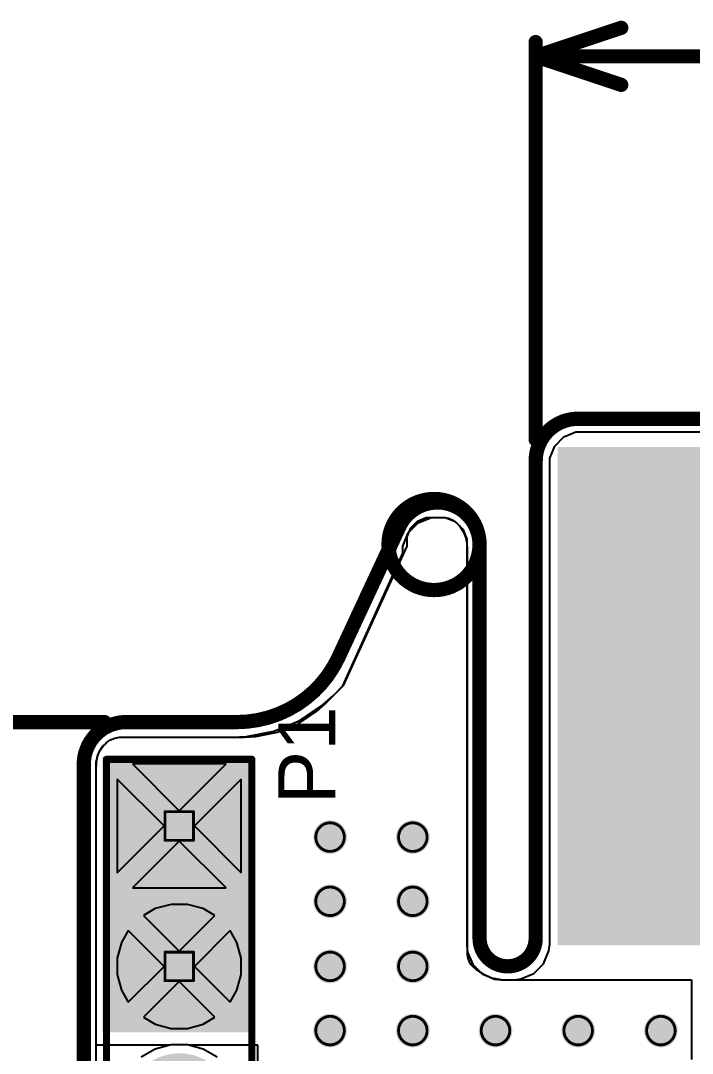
# Model space of a CAD drawing. Header units: inches. Extents: x -115 to 191, y -11 to 41.
# Drawn here: x -73.67 to -61.71, y 17.45 to 35.84 of the extents above; entities that cross this region are included whole.
import ezdxf

# ---------------------------------------------------------------- set-up
doc = ezdxf.new("R2010")
doc.units = ezdxf.units.IN
for name, color, linetype in [('Board Outline', 216, 'Continuous'), ('Bottom Layer', 5, 'Continuous'), ('Bottom Solder', 6, 'Continuous'), ('Dimensions', 6, 'Continuous'), ('Drill Drawing', 1, 'Continuous'), ('Multi-Layer', 9, 'Continuous'), ('Pad Holes', 156, 'Continuous'), ('Top Layer', 1, 'Continuous'), ('Top Overlay', 2, 'Continuous'), ('Top Solder', 216, 'Continuous'), ('Via Holes', 16, 'Continuous')]:
    doc.layers.add(name, color=color, linetype=linetype)
doc.styles.add('Arial', font='', dxfattribs={"height": 0.2})
doc.styles.get('Arial').set_extended_font_data('Arial')

# ---------------------------------------------------------------- blocks, each defined once
blk = doc.blocks.new('H______CON_13')
at = {"layer": 'Bottom Layer'}
blk.add_hatch(color=5, dxfattribs=at).paths.add_polyline_path([(-8.35, 0.85), (-6.65, 0.85), (-6.65, -0.85), (-8.35, -0.85)])
h = blk.add_hatch(color=5, dxfattribs=at)
edge = h.paths.add_edge_path()
edge.add_arc((-5, 0), 0.85, 0, 360)
h = blk.add_hatch(color=5, dxfattribs=at)
edge = h.paths.add_edge_path()
edge.add_arc((-2.5, 0), 0.85, 0, 360)
h = blk.add_hatch(color=5, dxfattribs=at)
edge = h.paths.add_edge_path()
edge.add_arc((0, 0), 0.85, 0, 360)
h = blk.add_hatch(color=5, dxfattribs=at)
edge = h.paths.add_edge_path()
edge.add_arc((2.5, 0), 0.85, 0, 360)
h = blk.add_hatch(color=5, dxfattribs=at)
edge = h.paths.add_edge_path()
edge.add_arc((5, 0), 0.85, 0, 360)
h = blk.add_hatch(color=5, dxfattribs=at)
edge = h.paths.add_edge_path()
edge.add_arc((7.5, 0), 0.85, 0, 360)
at = {"layer": 'Bottom Solder'}
blk.add_hatch(color=6, dxfattribs=at).paths.add_polyline_path([(-8.452, 0.952), (-6.548, 0.952), (-6.548, -0.952), (-8.452, -0.952)])
h = blk.add_hatch(color=6, dxfattribs=at)
edge = h.paths.add_edge_path()
edge.add_arc((-5, 0), 0.952, 0, 360)
h = blk.add_hatch(color=6, dxfattribs=at)
edge = h.paths.add_edge_path()
edge.add_arc((-2.5, 0), 0.952, 0, 360)
h = blk.add_hatch(color=6, dxfattribs=at)
edge = h.paths.add_edge_path()
edge.add_arc((0, 0), 0.952, 0, 360)
h = blk.add_hatch(color=6, dxfattribs=at)
edge = h.paths.add_edge_path()
edge.add_arc((2.5, 0), 0.952, 0, 360)
h = blk.add_hatch(color=6, dxfattribs=at)
edge = h.paths.add_edge_path()
edge.add_arc((5, 0), 0.952, 0, 360)
h = blk.add_hatch(color=6, dxfattribs=at)
edge = h.paths.add_edge_path()
edge.add_arc((7.5, 0), 0.952, 0, 360)
at = {"layer": 'Multi-Layer'}
blk.add_hatch(color=9, dxfattribs=at).paths.add_polyline_path([(-8.35, 0.85), (-6.65, 0.85), (-6.65, -0.85), (-8.35, -0.85)])
h = blk.add_hatch(color=9, dxfattribs=at)
edge = h.paths.add_edge_path()
edge.add_arc((-5, 0), 0.85, 0, 360)
h = blk.add_hatch(color=9, dxfattribs=at)
edge = h.paths.add_edge_path()
edge.add_arc((-2.5, 0), 0.85, 0, 360)
h = blk.add_hatch(color=9, dxfattribs=at)
edge = h.paths.add_edge_path()
edge.add_arc((0, 0), 0.85, 0, 360)
h = blk.add_hatch(color=9, dxfattribs=at)
edge = h.paths.add_edge_path()
edge.add_arc((2.5, 0), 0.85, 0, 360)
h = blk.add_hatch(color=9, dxfattribs=at)
edge = h.paths.add_edge_path()
edge.add_arc((5, 0), 0.85, 0, 360)
h = blk.add_hatch(color=9, dxfattribs=at)
edge = h.paths.add_edge_path()
edge.add_arc((7.5, 0), 0.85, 0, 360)
at = {"layer": 'Pad Holes'}
h = blk.add_hatch(color=7, dxfattribs=at)
edge = h.paths.add_edge_path()
edge.add_arc((-7.5, 0), 0.45, 0, 360)
h = blk.add_hatch(color=7, dxfattribs=at)
edge = h.paths.add_edge_path()
edge.add_arc((-5, 0), 0.45, 0, 360)
h = blk.add_hatch(color=7, dxfattribs=at)
edge = h.paths.add_edge_path()
edge.add_arc((-2.5, 0), 0.45, 0, 360)
h = blk.add_hatch(color=7, dxfattribs=at)
edge = h.paths.add_edge_path()
edge.add_arc((0, 0), 0.45, 0, 360)
h = blk.add_hatch(color=7, dxfattribs=at)
edge = h.paths.add_edge_path()
edge.add_arc((2.5, 0), 0.45, 0, 360)
h = blk.add_hatch(color=7, dxfattribs=at)
edge = h.paths.add_edge_path()
edge.add_arc((5, 0), 0.45, 0, 360)
h = blk.add_hatch(color=7, dxfattribs=at)
edge = h.paths.add_edge_path()
edge.add_arc((7.5, 0), 0.45, 0, 360)
at = {"layer": 'Top Layer'}
blk.add_hatch(color=1, dxfattribs=at).paths.add_polyline_path([(-8.35, 0.85), (-6.65, 0.85), (-6.65, -0.85), (-8.35, -0.85)])
h = blk.add_hatch(color=1, dxfattribs=at)
edge = h.paths.add_edge_path()
edge.add_arc((-5, 0), 0.85, 0, 360)
h = blk.add_hatch(color=1, dxfattribs=at)
edge = h.paths.add_edge_path()
edge.add_arc((-2.5, 0), 0.85, 0, 360)
h = blk.add_hatch(color=1, dxfattribs=at)
edge = h.paths.add_edge_path()
edge.add_arc((0, 0), 0.85, 0, 360)
h = blk.add_hatch(color=1, dxfattribs=at)
edge = h.paths.add_edge_path()
edge.add_arc((2.5, 0), 0.85, 0, 360)
h = blk.add_hatch(color=1, dxfattribs=at)
edge = h.paths.add_edge_path()
edge.add_arc((5, 0), 0.85, 0, 360)
h = blk.add_hatch(color=1, dxfattribs=at)
edge = h.paths.add_edge_path()
edge.add_arc((7.5, 0), 0.85, 0, 360)
at = {"layer": 'Top Solder'}
blk.add_hatch(color=216, dxfattribs=at).paths.add_polyline_path([(-8.452, 0.952), (-6.548, 0.952), (-6.548, -0.952), (-8.452, -0.952)])
h = blk.add_hatch(color=216, dxfattribs=at)
edge = h.paths.add_edge_path()
edge.add_arc((-5, 0), 0.952, 0, 360)
h = blk.add_hatch(color=216, dxfattribs=at)
edge = h.paths.add_edge_path()
edge.add_arc((-2.5, 0), 0.952, 0, 360)
h = blk.add_hatch(color=216, dxfattribs=at)
edge = h.paths.add_edge_path()
edge.add_arc((0, 0), 0.952, 0, 360)
h = blk.add_hatch(color=216, dxfattribs=at)
edge = h.paths.add_edge_path()
edge.add_arc((2.5, 0), 0.952, 0, 360)
h = blk.add_hatch(color=216, dxfattribs=at)
edge = h.paths.add_edge_path()
edge.add_arc((5, 0), 0.952, 0, 360)
h = blk.add_hatch(color=216, dxfattribs=at)
edge = h.paths.add_edge_path()
edge.add_arc((7.5, 0), 0.952, 0, 360)
at = {"layer": 'Top Overlay'}
for points in [[(8.687, 1.295, 0.127, 0.127, 0), (-8.687, 1.295, 0.127, 0.127, 0)], [(-8.687, -1.295, 0.127, 0.127, 0), (-8.687, 1.295, 0.127, 0.127, 0)], [(8.687, -1.295, 0.127, 0.127, 0), (8.687, 1.295, 0.127, 0.127, 0)], [(8.687, -1.295, 0.127, 0.127, 0), (-8.687, -1.295, 0.127, 0.127, 0)]]:
    blk.add_lwpolyline(points, format="xyseb", dxfattribs=at)
for points in [[(-8.719, 1.295, 0.0635, 0.0635, 1), (-8.655, 1.295, 0.0635, 0.0635, 1)], [(-8.719, 1.295, 0.0635, 0.0635, 1), (-8.655, 1.295, 0.0635, 0.0635, 1)], [(8.655, 1.295, 0.0635, 0.0635, 1), (8.719, 1.295, 0.0635, 0.0635, 1)], [(8.655, 1.295, 0.0635, 0.0635, 1), (8.719, 1.295, 0.0635, 0.0635, 1)], [(-8.719, -1.295, 0.0635, 0.0635, 1), (-8.655, -1.295, 0.0635, 0.0635, 1)], [(-8.719, -1.295, 0.0635, 0.0635, 1), (-8.655, -1.295, 0.0635, 0.0635, 1)], [(8.655, -1.295, 0.0635, 0.0635, 1), (8.719, -1.295, 0.0635, 0.0635, 1)], [(8.655, -1.295, 0.0635, 0.0635, 1), (8.719, -1.295, 0.0635, 0.0635, 1)]]:
    blk.add_lwpolyline(points, format="xyseb", close=True, dxfattribs=at)

msp = doc.modelspace()

# ---------------------------------------------------------------- hatches: boundary and pattern name
at = {"layer": 'Bottom Layer'}
for points in [[(-64.111, 19.372), (-46.584, 19.372), (-46.584, 28.25), (-64.111, 28.25)], [(-72.217, 17.823), (-69.534, 17.823), (-69.534, 22.742), (-72.217, 22.742)]]:
    msp.add_hatch(color=5, dxfattribs=at).paths.add_polyline_path(points)
h = msp.add_hatch(color=5, dxfattribs=at)
edge = h.paths.add_edge_path()
edge.add_arc((-68.163, 21.301), 0.3, 0, 360)
h = msp.add_hatch(color=5, dxfattribs=at)
edge = h.paths.add_edge_path()
edge.add_arc((-66.689, 21.301), 0.3, 0, 360)
h = msp.add_hatch(color=5, dxfattribs=at)
edge = h.paths.add_edge_path()
edge.add_arc((-68.163, 20.158), 0.3, 0, 360)
h = msp.add_hatch(color=5, dxfattribs=at)
edge = h.paths.add_edge_path()
edge.add_arc((-66.689, 20.158), 0.3, 0, 360)
h = msp.add_hatch(color=5, dxfattribs=at)
edge = h.paths.add_edge_path()
edge.add_arc((-68.163, 18.999), 0.3, 0, 360)
h = msp.add_hatch(color=5, dxfattribs=at)
edge = h.paths.add_edge_path()
edge.add_arc((-66.689, 18.999), 0.3, 0, 360)
h = msp.add_hatch(color=5, dxfattribs=at)
edge = h.paths.add_edge_path()
edge.add_arc((-68.163, 17.856), 0.3, 0, 360)
h = msp.add_hatch(color=5, dxfattribs=at)
edge = h.paths.add_edge_path()
edge.add_arc((-66.689, 17.856), 0.3, 0, 360)
h = msp.add_hatch(color=5, dxfattribs=at)
edge = h.paths.add_edge_path()
edge.add_arc((-65.216, 17.856), 0.3, 0, 360)
h = msp.add_hatch(color=5, dxfattribs=at)
edge = h.paths.add_edge_path()
edge.add_arc((-63.743, 17.856), 0.3, 0, 360)
h = msp.add_hatch(color=5, dxfattribs=at)
edge = h.paths.add_edge_path()
edge.add_arc((-62.27, 17.856), 0.3, 0, 360)
at = {"layer": 'Top Layer'}
msp.add_hatch(color=1, dxfattribs=at).paths.add_polyline_path([(-72.217, 17.823), (-69.534, 17.823), (-69.534, 22.742), (-72.217, 22.742)])
h = msp.add_hatch(color=1, dxfattribs=at)
edge = h.paths.add_edge_path()
edge.add_arc((-68.163, 21.301), 0.3, 0, 360)
h = msp.add_hatch(color=1, dxfattribs=at)
edge = h.paths.add_edge_path()
edge.add_arc((-66.689, 21.301), 0.3, 0, 360)
h = msp.add_hatch(color=1, dxfattribs=at)
edge = h.paths.add_edge_path()
edge.add_arc((-68.163, 20.158), 0.3, 0, 360)
h = msp.add_hatch(color=1, dxfattribs=at)
edge = h.paths.add_edge_path()
edge.add_arc((-66.689, 20.158), 0.3, 0, 360)
h = msp.add_hatch(color=1, dxfattribs=at)
edge = h.paths.add_edge_path()
edge.add_arc((-68.163, 18.999), 0.3, 0, 360)
h = msp.add_hatch(color=1, dxfattribs=at)
edge = h.paths.add_edge_path()
edge.add_arc((-66.689, 18.999), 0.3, 0, 360)
h = msp.add_hatch(color=1, dxfattribs=at)
edge = h.paths.add_edge_path()
edge.add_arc((-68.163, 17.856), 0.3, 0, 360)
h = msp.add_hatch(color=1, dxfattribs=at)
edge = h.paths.add_edge_path()
edge.add_arc((-66.689, 17.856), 0.3, 0, 360)
h = msp.add_hatch(color=1, dxfattribs=at)
edge = h.paths.add_edge_path()
edge.add_arc((-65.216, 17.856), 0.3, 0, 360)
h = msp.add_hatch(color=1, dxfattribs=at)
edge = h.paths.add_edge_path()
edge.add_arc((-63.743, 17.856), 0.3, 0, 360)
h = msp.add_hatch(color=1, dxfattribs=at)
edge = h.paths.add_edge_path()
edge.add_arc((-62.27, 17.856), 0.3, 0, 360)
at = {"layer": 'Via Holes'}
h = msp.add_hatch(color=7, dxfattribs=at)
edge = h.paths.add_edge_path()
edge.add_arc((-68.163, 21.301), 0.15, 0, 360)
h = msp.add_hatch(color=7, dxfattribs=at)
edge = h.paths.add_edge_path()
edge.add_arc((-66.689, 21.301), 0.15, 0, 360)
h = msp.add_hatch(color=7, dxfattribs=at)
edge = h.paths.add_edge_path()
edge.add_arc((-68.163, 20.158), 0.15, 0, 360)
h = msp.add_hatch(color=7, dxfattribs=at)
edge = h.paths.add_edge_path()
edge.add_arc((-66.689, 20.158), 0.15, 0, 360)
h = msp.add_hatch(color=7, dxfattribs=at)
edge = h.paths.add_edge_path()
edge.add_arc((-68.163, 18.999), 0.15, 0, 360)
h = msp.add_hatch(color=7, dxfattribs=at)
edge = h.paths.add_edge_path()
edge.add_arc((-66.689, 18.999), 0.15, 0, 360)
h = msp.add_hatch(color=7, dxfattribs=at)
edge = h.paths.add_edge_path()
edge.add_arc((-68.163, 17.856), 0.15, 0, 360)
h = msp.add_hatch(color=7, dxfattribs=at)
edge = h.paths.add_edge_path()
edge.add_arc((-66.689, 17.856), 0.15, 0, 360)
h = msp.add_hatch(color=7, dxfattribs=at)
edge = h.paths.add_edge_path()
edge.add_arc((-65.216, 17.856), 0.15, 0, 360)
h = msp.add_hatch(color=7, dxfattribs=at)
edge = h.paths.add_edge_path()
edge.add_arc((-63.743, 17.856), 0.15, 0, 360)
h = msp.add_hatch(color=7, dxfattribs=at)
edge = h.paths.add_edge_path()
edge.add_arc((-62.27, 17.856), 0.15, 0, 360)

# ---------------------------------------------------------------- linework, layer by layer
at = {"layer": 'Board Outline'}
for points in [[(-64.5, 28, 0.254, 0.254, -0.414214), (-63.75, 28.75, 0.254, 0.254, 0)], [(-63.75, 28.75, 0.254, 0.254, 0), (-0.75, 28.75, 0.254, 0.254, 0)], [(-64.5, 19.5, 0.254, 0.254, 0), (-64.5, 28, 0.254, 0.254, 0)], [(-66.93, 26.827, 0.254, 0.254, -0.347281), (-66.099, 27.245, 0.254, 0.254, 0)], [(-66.099, 27.245, 0.254, 0.254, -0.331649), (-65.503, 26.576, 0.254, 0.254, 0)], [(-67.416, 25.785, 0.254, 0.254, 0), (-66.93, 26.827, 0.254, 0.254, 0)], [(-65.503, 26.576, 0.254, 0.254, 0), (-65.5, 26.511, 0.254, 0.254, 0)], [(-65.5, 19.5, 0.254, 0.254, 0), (-65.5, 26.511, 0.254, 0.254, 0)], [(-68.012, 24.505, 0.254, 0.254, 0), (-67.416, 25.785, 0.254, 0.254, 0)], [(-68.012, 24.504, 0.254, 0.254, -0.291473), (-69.825, 23.349, 0.254, 0.254, 0)], [(-68.012, 24.504, 0.254, 0.254, 0), (-68.012, 24.505, 0.254, 0.254, 0)], [(-72.55, 22.599, 0.254, 0.254, -0.388865), (-71.865, 23.346, 0.254, 0.254, 0)], [(-71.865, 23.346, 0.254, 0.254, 0), (-71.8, 23.349, 0.254, 0.254, 0)], [(-71.8, 23.349, 0.254, 0.254, 0), (-69.825, 23.349, 0.254, 0.254, 0)], [(-72.55, 5.401, 0.254, 0.254, 0), (-72.55, 22.599, 0.254, 0.254, 0)], [(-64.5, 19.5, 0.254, 0.254, -1), (-65.5, 19.5, 0.254, 0.254, 0)]]:
    msp.add_lwpolyline(points, format="xyseb", dxfattribs=at)
for points in [[(-63.814, 28.75, 0.127, 0.127, 1), (-63.687, 28.75, 0.127, 0.127, 1)], [(-63.814, 28.75, 0.127, 0.127, 1), (-63.687, 28.75, 0.127, 0.127, 1)], [(-64.564, 28, 0.127, 0.127, 1), (-64.437, 28, 0.127, 0.127, 1)], [(-64.564, 28, 0.127, 0.127, 1), (-64.437, 28, 0.127, 0.127, 1)], [(-65.5, 26.511, 0.254, 0.254, 1), (-67.122, 26.511, 0.254, 0.254, 1)], [(-66.163, 27.245, 0.127, 0.127, 1), (-66.036, 27.245, 0.127, 0.127, 1)], [(-66.163, 27.245, 0.127, 0.127, 1), (-66.036, 27.245, 0.127, 0.127, 1)], [(-66.993, 26.827, 0.127, 0.127, 1), (-66.866, 26.827, 0.127, 0.127, 1)], [(-66.993, 26.827, 0.127, 0.127, 1), (-66.866, 26.827, 0.127, 0.127, 1)], [(-65.566, 26.576, 0.127, 0.127, 1), (-65.439, 26.576, 0.127, 0.127, 1)], [(-65.566, 26.576, 0.127, 0.127, 1), (-65.439, 26.576, 0.127, 0.127, 1)], [(-67.185, 26.511, 0.127, 0.127, 1), (-67.058, 26.511, 0.127, 0.127, 1)], [(-65.564, 26.511, 0.127, 0.127, 1), (-65.437, 26.511, 0.127, 0.127, 1)], [(-65.564, 26.511, 0.127, 0.127, 1), (-65.437, 26.511, 0.127, 0.127, 1)], [(-65.564, 26.511, 0.127, 0.127, 1), (-65.437, 26.511, 0.127, 0.127, 1)], [(-67.479, 25.785, 0.127, 0.127, 1), (-67.352, 25.785, 0.127, 0.127, 1)], [(-67.479, 25.785, 0.127, 0.127, 1), (-67.352, 25.785, 0.127, 0.127, 1)], [(-68.075, 24.505, 0.127, 0.127, 1), (-67.948, 24.505, 0.127, 0.127, 1)], [(-68.075, 24.505, 0.127, 0.127, 1), (-67.948, 24.505, 0.127, 0.127, 1)], [(-68.076, 24.504, 0.127, 0.127, 1), (-67.949, 24.504, 0.127, 0.127, 1)], [(-68.076, 24.504, 0.127, 0.127, 1), (-67.949, 24.504, 0.127, 0.127, 1)], [(-71.929, 23.346, 0.127, 0.127, 1), (-71.802, 23.346, 0.127, 0.127, 1)], [(-71.929, 23.346, 0.127, 0.127, 1), (-71.802, 23.346, 0.127, 0.127, 1)], [(-71.864, 23.349, 0.127, 0.127, 1), (-71.737, 23.349, 0.127, 0.127, 1)], [(-71.864, 23.349, 0.127, 0.127, 1), (-71.737, 23.349, 0.127, 0.127, 1)], [(-69.888, 23.349, 0.127, 0.127, 1), (-69.761, 23.349, 0.127, 0.127, 1)], [(-69.888, 23.349, 0.127, 0.127, 1), (-69.761, 23.349, 0.127, 0.127, 1)], [(-72.614, 22.599, 0.127, 0.127, 1), (-72.487, 22.599, 0.127, 0.127, 1)], [(-72.614, 22.599, 0.127, 0.127, 1), (-72.487, 22.599, 0.127, 0.127, 1)], [(-65.564, 19.5, 0.127, 0.127, 1), (-65.437, 19.5, 0.127, 0.127, 1)], [(-65.564, 19.5, 0.127, 0.127, 1), (-65.437, 19.5, 0.127, 0.127, 1)], [(-64.564, 19.5, 0.127, 0.127, 1), (-64.437, 19.5, 0.127, 0.127, 1)], [(-64.564, 19.5, 0.127, 0.127, 1), (-64.437, 19.5, 0.127, 0.127, 1)]]:
    msp.add_lwpolyline(points, format="xyseb", close=True, dxfattribs=at)
at = {"layer": 'Bottom Layer'}
for p, q in [((-66.77, 26.717), (-66.592, 26.895)), ((-66.592, 26.895), (-66.358, 26.992)), ((-66.358, 26.992), (-66.232, 26.992)), ((-66.232, 26.992), (-66.232, 26.992)), ((-66.232, 26.992), (-66.111, 26.992)), ((-66.111, 26.992), (-65.933, 26.919)), ((-65.933, 26.919), (-65.798, 26.783)), ((-66.867, 26.483), (-66.77, 26.717)), ((-65.798, 26.783), (-65.724, 26.605)), ((-66.867, 26.357), (-66.867, 26.483)), ((-65.724, 26.605), (-65.724, 26.509)), ((-65.724, 26.509), (-65.724, 19.372)), ((-67.934, 23.995), (-66.867, 26.357)), ((-68.104, 23.824), (-67.934, 23.995)), ((-68.289, 23.657), (-68.104, 23.824)), ((-68.104, 23.824), (-68.104, 23.824)), ((-68.703, 23.38), (-68.289, 23.657)), ((-69.163, 23.19), (-68.703, 23.38)), ((-69.651, 23.093), (-69.163, 23.19)), ((-72.146, 22.984), (-72.074, 23.031)), ((-72.074, 23.031), (-71.996, 23.064)), ((-71.996, 23.064), (-71.912, 23.08)), ((-71.912, 23.08), (-71.869, 23.08)), ((-71.869, 23.08), (-71.869, 23.08)), ((-71.869, 23.08), (-69.9, 23.08)), ((-69.9, 23.08), (-69.651, 23.093)), ((-72.308, 22.737), (-72.269, 22.832)), ((-72.269, 22.832), (-72.212, 22.917)), ((-72.212, 22.917), (-72.176, 22.953)), ((-72.176, 22.953), (-72.146, 22.984)), ((-72.328, 22.637), (-72.308, 22.737)), ((-72.328, 22.586), (-72.328, 22.637)), ((-72.328, 14.927), (-72.328, 22.586)), ((-70.015, 22.603), (-71.684, 22.603)), ((-71.684, 22.603), (-70.85, 21.769)), ((-70.85, 21.769), (-70.015, 22.603)), ((-71.119, 21.499), (-71.954, 22.334)), ((-71.954, 22.334), (-71.954, 20.664)), ((-69.746, 22.334), (-70.58, 21.499)), ((-69.746, 20.664), (-69.746, 22.334)), ((-71.954, 20.664), (-71.119, 21.499)), ((-70.58, 21.499), (-69.746, 20.664)), ((-70.85, 21.23), (-71.684, 20.395)), ((-70.015, 20.395), (-70.85, 21.23)), ((-71.684, 20.395), (-70.015, 20.395)), ((-70.995, 20.103), (-71.276, 20.028)), ((-70.705, 20.103), (-70.995, 20.103)), ((-70.424, 20.028), (-70.705, 20.103)), ((-71.276, 20.028), (-71.487, 19.906)), ((-71.487, 19.906), (-70.85, 19.269)), ((-70.85, 19.269), (-70.213, 19.906)), ((-70.213, 19.906), (-70.424, 20.028)), ((-71.757, 19.636), (-71.879, 19.425)), ((-71.119, 18.999), (-71.757, 19.636)), ((-69.943, 19.636), (-70.58, 18.999)), ((-69.821, 19.425), (-69.943, 19.636)), ((-71.879, 19.425), (-71.954, 19.144)), ((-69.746, 19.144), (-69.821, 19.425)), ((-65.724, 19.372), (-65.712, 19.253)), ((-71.954, 19.144), (-71.954, 18.854)), ((-69.746, 18.854), (-69.746, 19.144)), ((-65.712, 19.253), (-65.621, 19.033)), ((-71.757, 18.362), (-71.119, 18.999)), ((-70.58, 18.999), (-69.943, 18.362)), ((-65.621, 19.033), (-65.453, 18.865)), ((-71.954, 18.854), (-71.879, 18.573)), ((-69.821, 18.573), (-69.746, 18.854)), ((-65.453, 18.865), (-65.233, 18.774)), ((-65.233, 18.774), (-65.115, 18.762)), ((-65.115, 18.762), (-61.722, 18.762)), ((-61.722, 18.762), (-61.722, 17.34)), ((-71.879, 18.573), (-71.757, 18.362)), ((-70.85, 18.73), (-71.487, 18.092)), ((-70.213, 18.092), (-70.85, 18.73)), ((-69.943, 18.362), (-69.821, 18.573)), ((-71.487, 18.092), (-71.276, 17.97)), ((-70.424, 17.97), (-70.213, 18.092)), ((-71.276, 17.97), (-70.995, 17.895)), ((-70.995, 17.895), (-70.705, 17.895)), ((-70.705, 17.895), (-70.424, 17.97)), ((-71.276, 17.528), (-71.528, 17.383)), ((-70.995, 17.603), (-71.276, 17.528)), ((-70.705, 17.603), (-70.995, 17.603)), ((-70.424, 17.528), (-70.705, 17.603)), ((-70.172, 17.383), (-70.424, 17.528))]:
    msp.add_line(p, q, dxfattribs=at)
at = {"layer": 'Dimensions'}
for points in [[(-64.5, 35.204, 0.254, 0.254, 0), (-62.976, 35.712, 0.254, 0.254, 0)], [(-64.5, 28.381, 0.254, 0.254, 0), (-64.5, 35.458, 0.254, 0.254, 0)], [(-64.5, 35.204, 0.254, 0.254, 0), (-62.976, 34.696, 0.254, 0.254, 0)], [(-64.5, 35.204, 0.254, 0.254, 0), (-39.919, 35.204, 0.254, 0.254, 0)], [(-77.611, 23.349, 0.254, 0.254, 0), (-72.181, 23.349, 0.254, 0.254, 0)], [(-72.55, 9.25, 0.127, 0.127, 0), (-72.55, 18.75, 0.127, 0.127, 0)]]:
    msp.add_lwpolyline(points, format="xyseb", dxfattribs=at)
for points in [[(-63.04, 35.712, 0.127, 0.127, 1), (-62.913, 35.712, 0.127, 0.127, 1)], [(-64.564, 35.458, 0.127, 0.127, 1), (-64.437, 35.458, 0.127, 0.127, 1)], [(-64.564, 35.204, 0.127, 0.127, 1), (-64.437, 35.204, 0.127, 0.127, 1)], [(-64.564, 35.204, 0.127, 0.127, 1), (-64.437, 35.204, 0.127, 0.127, 1)], [(-64.564, 35.204, 0.127, 0.127, 1), (-64.437, 35.204, 0.127, 0.127, 1)], [(-63.04, 34.696, 0.127, 0.127, 1), (-62.913, 34.696, 0.127, 0.127, 1)], [(-64.564, 28.381, 0.127, 0.127, 1), (-64.437, 28.381, 0.127, 0.127, 1)], [(-72.245, 23.349, 0.127, 0.127, 1), (-72.118, 23.349, 0.127, 0.127, 1)], [(-72.582, 18.75, 0.0635, 0.0635, 1), (-72.518, 18.75, 0.0635, 0.0635, 1)]]:
    msp.add_lwpolyline(points, format="xyseb", close=True, dxfattribs=at)
at = {"layer": 'Drill Drawing'}
for points in [[(-71.104, 21.753, 0.0508, 0.0508, 0), (-70.596, 21.753, 0.0508, 0.0508, 0)], [(-71.104, 21.245, 0.0508, 0.0508, 0), (-71.104, 21.753, 0.0508, 0.0508, 0)], [(-70.596, 21.245, 0.0508, 0.0508, 0), (-70.596, 21.753, 0.0508, 0.0508, 0)], [(-71.104, 21.245, 0.0508, 0.0508, 0), (-70.596, 21.245, 0.0508, 0.0508, 0)], [(-71.104, 19.253, 0.0508, 0.0508, 0), (-70.596, 19.253, 0.0508, 0.0508, 0)], [(-71.104, 18.745, 0.0508, 0.0508, 0), (-71.104, 19.253, 0.0508, 0.0508, 0)], [(-70.596, 18.745, 0.0508, 0.0508, 0), (-70.596, 19.253, 0.0508, 0.0508, 0)], [(-71.104, 18.745, 0.0508, 0.0508, 0), (-70.596, 18.745, 0.0508, 0.0508, 0)]]:
    msp.add_lwpolyline(points, format="xyseb", dxfattribs=at)
for points in [[(-71.117, 21.753, 0.0254, 0.0254, 1), (-71.091, 21.753, 0.0254, 0.0254, 1)], [(-71.117, 21.753, 0.0254, 0.0254, 1), (-71.091, 21.753, 0.0254, 0.0254, 1)], [(-70.609, 21.753, 0.0254, 0.0254, 1), (-70.583, 21.753, 0.0254, 0.0254, 1)], [(-70.609, 21.753, 0.0254, 0.0254, 1), (-70.583, 21.753, 0.0254, 0.0254, 1)], [(-67.909, 21.301, 0.0508, 0.0508, 1), (-68.417, 21.301, 0.0508, 0.0508, 1)], [(-66.435, 21.301, 0.0508, 0.0508, 1), (-66.943, 21.301, 0.0508, 0.0508, 1)], [(-71.117, 21.245, 0.0254, 0.0254, 1), (-71.091, 21.245, 0.0254, 0.0254, 1)], [(-71.117, 21.245, 0.0254, 0.0254, 1), (-71.091, 21.245, 0.0254, 0.0254, 1)], [(-70.609, 21.245, 0.0254, 0.0254, 1), (-70.583, 21.245, 0.0254, 0.0254, 1)], [(-70.609, 21.245, 0.0254, 0.0254, 1), (-70.583, 21.245, 0.0254, 0.0254, 1)], [(-68.429, 21.301, 0.0254, 0.0254, 1), (-68.404, 21.301, 0.0254, 0.0254, 1)], [(-67.921, 21.301, 0.0254, 0.0254, 1), (-67.896, 21.301, 0.0254, 0.0254, 1)], [(-66.956, 21.301, 0.0254, 0.0254, 1), (-66.931, 21.301, 0.0254, 0.0254, 1)], [(-66.448, 21.301, 0.0254, 0.0254, 1), (-66.423, 21.301, 0.0254, 0.0254, 1)], [(-67.909, 20.158, 0.0508, 0.0508, 1), (-68.417, 20.158, 0.0508, 0.0508, 1)], [(-66.435, 20.158, 0.0508, 0.0508, 1), (-66.943, 20.158, 0.0508, 0.0508, 1)], [(-68.429, 20.158, 0.0254, 0.0254, 1), (-68.404, 20.158, 0.0254, 0.0254, 1)], [(-67.921, 20.158, 0.0254, 0.0254, 1), (-67.896, 20.158, 0.0254, 0.0254, 1)], [(-66.956, 20.158, 0.0254, 0.0254, 1), (-66.931, 20.158, 0.0254, 0.0254, 1)], [(-66.448, 20.158, 0.0254, 0.0254, 1), (-66.423, 20.158, 0.0254, 0.0254, 1)], [(-71.117, 19.253, 0.0254, 0.0254, 1), (-71.091, 19.253, 0.0254, 0.0254, 1)], [(-71.117, 19.253, 0.0254, 0.0254, 1), (-71.091, 19.253, 0.0254, 0.0254, 1)], [(-70.609, 19.253, 0.0254, 0.0254, 1), (-70.583, 19.253, 0.0254, 0.0254, 1)], [(-70.609, 19.253, 0.0254, 0.0254, 1), (-70.583, 19.253, 0.0254, 0.0254, 1)], [(-67.909, 18.999, 0.0508, 0.0508, 1), (-68.417, 18.999, 0.0508, 0.0508, 1)], [(-66.435, 18.999, 0.0508, 0.0508, 1), (-66.943, 18.999, 0.0508, 0.0508, 1)], [(-68.429, 18.999, 0.0254, 0.0254, 1), (-68.404, 18.999, 0.0254, 0.0254, 1)], [(-67.921, 18.999, 0.0254, 0.0254, 1), (-67.896, 18.999, 0.0254, 0.0254, 1)], [(-66.956, 18.999, 0.0254, 0.0254, 1), (-66.931, 18.999, 0.0254, 0.0254, 1)], [(-66.448, 18.999, 0.0254, 0.0254, 1), (-66.423, 18.999, 0.0254, 0.0254, 1)], [(-71.117, 18.745, 0.0254, 0.0254, 1), (-71.091, 18.745, 0.0254, 0.0254, 1)], [(-71.117, 18.745, 0.0254, 0.0254, 1), (-71.091, 18.745, 0.0254, 0.0254, 1)], [(-70.609, 18.745, 0.0254, 0.0254, 1), (-70.583, 18.745, 0.0254, 0.0254, 1)], [(-70.609, 18.745, 0.0254, 0.0254, 1), (-70.583, 18.745, 0.0254, 0.0254, 1)], [(-67.909, 17.856, 0.0508, 0.0508, 1), (-68.417, 17.856, 0.0508, 0.0508, 1)], [(-66.435, 17.856, 0.0508, 0.0508, 1), (-66.943, 17.856, 0.0508, 0.0508, 1)], [(-64.962, 17.856, 0.0508, 0.0508, 1), (-65.47, 17.856, 0.0508, 0.0508, 1)], [(-63.489, 17.856, 0.0508, 0.0508, 1), (-63.997, 17.856, 0.0508, 0.0508, 1)], [(-62.016, 17.856, 0.0508, 0.0508, 1), (-62.524, 17.856, 0.0508, 0.0508, 1)], [(-68.429, 17.856, 0.0254, 0.0254, 1), (-68.404, 17.856, 0.0254, 0.0254, 1)], [(-67.921, 17.856, 0.0254, 0.0254, 1), (-67.896, 17.856, 0.0254, 0.0254, 1)], [(-66.956, 17.856, 0.0254, 0.0254, 1), (-66.931, 17.856, 0.0254, 0.0254, 1)], [(-66.448, 17.856, 0.0254, 0.0254, 1), (-66.423, 17.856, 0.0254, 0.0254, 1)], [(-65.483, 17.856, 0.0254, 0.0254, 1), (-65.457, 17.856, 0.0254, 0.0254, 1)], [(-64.975, 17.856, 0.0254, 0.0254, 1), (-64.949, 17.856, 0.0254, 0.0254, 1)], [(-64.01, 17.856, 0.0254, 0.0254, 1), (-63.984, 17.856, 0.0254, 0.0254, 1)], [(-63.502, 17.856, 0.0254, 0.0254, 1), (-63.476, 17.856, 0.0254, 0.0254, 1)], [(-62.536, 17.856, 0.0254, 0.0254, 1), (-62.511, 17.856, 0.0254, 0.0254, 1)], [(-62.028, 17.856, 0.0254, 0.0254, 1), (-62.003, 17.856, 0.0254, 0.0254, 1)]]:
    msp.add_lwpolyline(points, format="xyseb", close=True, dxfattribs=at)
at = {"layer": 'Top Layer'}
for p, q in [((-63.998, 28.427), (-63.783, 28.516)), ((-63.783, 28.516), (-63.667, 28.516)), ((-63.667, 28.516), (-63.667, 28.516)), ((-63.667, 28.516), (-38.521, 28.516)), ((-64.162, 28.263), (-63.998, 28.427)), ((-64.251, 28.048), (-64.162, 28.263)), ((-64.251, 27.932), (-64.251, 28.048)), ((-64.251, 19.397), (-64.251, 27.932)), ((-66.726, 26.807), (-66.606, 26.927)), ((-66.606, 26.927), (-66.449, 26.992)), ((-66.449, 26.992), (-66.364, 26.992)), ((-66.364, 26.992), (-66.364, 26.992)), ((-66.364, 26.992), (-66.162, 26.992)), ((-66.162, 26.992), (-66.126, 26.993)), ((-66.126, 26.993), (-66.054, 26.978)), ((-66.054, 26.978), (-65.987, 26.95)), ((-65.987, 26.95), (-65.926, 26.91)), ((-65.926, 26.91), (-65.9, 26.884)), ((-65.9, 26.884), (-65.858, 26.841)), ((-66.791, 26.65), (-66.726, 26.807)), ((-65.858, 26.841), (-65.791, 26.742)), ((-65.791, 26.742), (-65.745, 26.631)), ((-67.926, 24), (-66.791, 26.484)), ((-66.791, 26.484), (-66.791, 26.65)), ((-65.745, 26.631), (-65.733, 26.57)), ((-65.733, 26.57), (-65.722, 26.454)), ((-65.722, 26.454), (-65.722, 26.454)), ((-65.722, 26.454), (-65.722, 26.454)), ((-65.722, 26.454), (-65.722, 26.454)), ((-65.722, 26.454), (-65.722, 19.239)), ((-68.251, 23.675), (-67.926, 24)), ((-68.73, 23.32), (-68.399, 23.541)), ((-68.399, 23.541), (-68.251, 23.675)), ((-69.097, 23.168), (-68.73, 23.32)), ((-72.146, 22.984), (-72.075, 23.031)), ((-72.075, 23.031), (-71.996, 23.064)), ((-71.996, 23.064), (-71.912, 23.081)), ((-71.912, 23.081), (-71.869, 23.08)), ((-71.869, 23.08), (-71.869, 23.08)), ((-71.869, 23.08), (-69.687, 23.08)), ((-69.687, 23.08), (-69.488, 23.09)), ((-69.488, 23.09), (-69.097, 23.168)), ((-72.305, 22.742), (-72.267, 22.835)), ((-72.267, 22.835), (-72.211, 22.918)), ((-72.211, 22.918), (-72.176, 22.953)), ((-72.176, 22.953), (-72.146, 22.984)), ((-72.325, 22.644), (-72.305, 22.742)), ((-72.325, 22.594), (-72.325, 22.644)), ((-72.328, 22.555), (-72.325, 22.559)), ((-72.328, 17.594), (-72.328, 22.555)), ((-72.325, 22.559), (-72.325, 22.594)), ((-70.015, 22.603), (-71.684, 22.603)), ((-71.684, 22.603), (-70.85, 21.769)), ((-70.85, 21.769), (-70.015, 22.603)), ((-71.119, 21.499), (-71.954, 22.334)), ((-71.954, 22.334), (-71.954, 20.664)), ((-69.746, 22.334), (-70.58, 21.499)), ((-69.746, 20.664), (-69.746, 22.334)), ((-71.954, 20.664), (-71.119, 21.499)), ((-70.58, 21.499), (-69.746, 20.664)), ((-70.85, 21.23), (-71.684, 20.395)), ((-70.015, 20.395), (-70.85, 21.23)), ((-71.684, 20.395), (-70.015, 20.395)), ((-70.995, 20.103), (-71.276, 20.028)), ((-70.705, 20.103), (-70.995, 20.103)), ((-70.424, 20.028), (-70.705, 20.103)), ((-71.276, 20.028), (-71.487, 19.906)), ((-71.487, 19.906), (-70.85, 19.269)), ((-70.85, 19.269), (-70.213, 19.906)), ((-70.213, 19.906), (-70.424, 20.028)), ((-71.757, 19.636), (-71.879, 19.425)), ((-71.119, 18.999), (-71.757, 19.636)), ((-69.943, 19.636), (-70.58, 18.999)), ((-69.821, 19.425), (-69.943, 19.636)), ((-71.879, 19.425), (-71.954, 19.144)), ((-69.746, 19.144), (-69.821, 19.425)), ((-64.263, 19.274), (-64.251, 19.397)), ((-71.954, 19.144), (-71.954, 18.854)), ((-69.746, 18.854), (-69.746, 19.144)), ((-65.722, 19.239), (-65.72, 19.207)), ((-65.72, 19.207), (-65.708, 19.143)), ((-65.708, 19.143), (-65.683, 19.083)), ((-64.358, 19.045), (-64.263, 19.274)), ((-71.757, 18.362), (-71.119, 18.999)), ((-70.58, 18.999), (-69.943, 18.362)), ((-65.683, 19.083), (-65.647, 19.029)), ((-65.647, 19.029), (-65.625, 19.005)), ((-65.625, 19.005), (-65.565, 18.95)), ((-65.565, 18.95), (-65.43, 18.86)), ((-64.533, 18.87), (-64.358, 19.045)), ((-71.954, 18.854), (-71.879, 18.573)), ((-69.821, 18.573), (-69.746, 18.854)), ((-65.43, 18.86), (-65.28, 18.798)), ((-65.28, 18.798), (-65.121, 18.766)), ((-65.121, 18.766), (-65.04, 18.762)), ((-65.04, 18.762), (-64.886, 18.762)), ((-64.886, 18.762), (-64.762, 18.775)), ((-64.762, 18.775), (-64.533, 18.87)), ((-71.879, 18.573), (-71.757, 18.362)), ((-70.85, 18.73), (-71.487, 18.092)), ((-70.213, 18.092), (-70.85, 18.73)), ((-69.943, 18.362), (-69.821, 18.573)), ((-71.487, 18.092), (-71.276, 17.97)), ((-70.424, 17.97), (-70.213, 18.092)), ((-71.276, 17.97), (-70.995, 17.895)), ((-70.995, 17.895), (-70.705, 17.895)), ((-70.705, 17.895), (-70.424, 17.97)), ((-71.029, 17.594), (-72.328, 17.594)), ((-70.995, 17.603), (-71.029, 17.594)), ((-70.705, 17.603), (-70.995, 17.603)), ((-70.671, 17.594), (-70.705, 17.603)), ((-69.452, 17.594), (-70.671, 17.594)), ((-69.452, 15.872), (-69.452, 17.594))]:
    msp.add_line(p, q, dxfattribs=at)

# ---------------------------------------------------------------- block references
at = {"rotation": 270}
msp.add_blockref('H______CON_13', (-70.85, 13.999), dxfattribs=at)

# ---------------------------------------------------------------- texts
at = {"layer": 'Top Overlay', "style": 'Arial'}
msp.add_text('P1', height=1.016, rotation=90, dxfattribs=at).set_placement((-68.069, 21.89))

doc.saveas('drawing.dxf')
